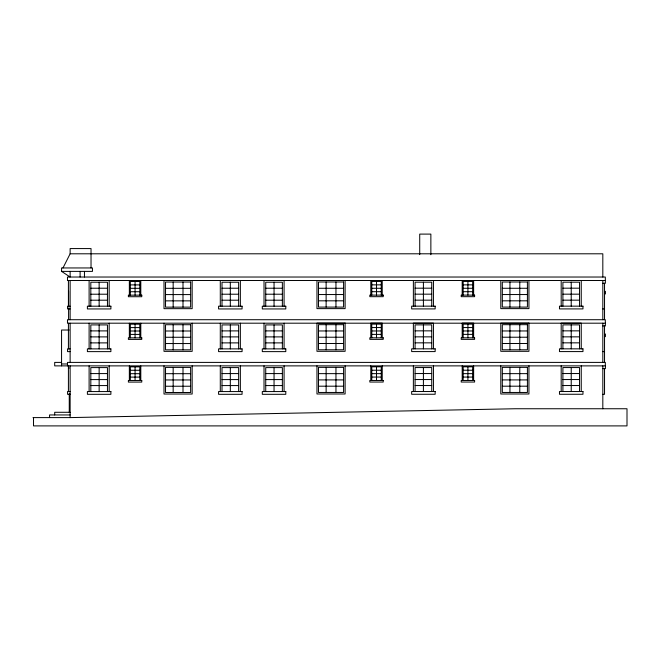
<?xml version="1.0" encoding="UTF-8"?>
<svg xmlns="http://www.w3.org/2000/svg" width="660" height="660" viewBox="0 0 660 660"><rect width="100%" height="100%" fill="white"/><g stroke="black" fill="none" stroke-linecap="round" stroke-linejoin="round"><path stroke-width="0.99" d="M62.989 267.952L70.133 253.795L70.133 248.572L91.031 248.572L91.031 267.952M33 417.599L70.133 417.599L515.279 408.746L627 408.746L627 425.898L33.511 425.898L33.511 417.599M70.133 253.795L602.819 253.795L602.819 277.027M61.562 271.384L92.458 271.384L92.458 267.952L61.562 267.952L61.562 271.384L70.133 277.027L70.133 271.384M605.393 280.508L67.477 280.508L67.477 277.027L605.311 277.027L605.393 283.255L602.819 283.255M130.333 284.905L139.813 284.905M371.778 284.864L381.257 284.864M463.171 284.864L472.651 284.864M90.824 288.222L107.456 288.222M222.007 288.222L238.639 288.222M265.733 288.222L282.364 288.222M415.09 288.181L431.722 288.181M562.906 288.181L579.538 288.181M130.333 288.321L139.813 288.321M165.528 288.313L190.633 288.313M318.491 288.272L343.588 288.272M371.778 288.28L381.257 288.28M463.171 288.28L472.651 288.28M502.318 288.272L527.414 288.272M130.333 291.736L139.813 291.736M371.778 291.695L381.257 291.695M463.171 291.695L472.651 291.695M90.824 294.212L107.456 294.212M222.007 294.212L238.639 294.212M265.733 294.212L282.364 294.212M415.09 294.17L431.722 294.17M562.906 294.17L579.538 294.17M318.491 294.541L343.588 294.541M502.318 294.541L527.414 294.541M165.528 294.583L190.633 294.583M90.824 300.201L107.456 300.201M222.007 300.201L238.639 300.201M265.733 300.201L282.364 300.201M415.09 300.16L431.722 300.16M562.906 300.16L579.538 300.16M165.528 300.861L190.633 300.861M318.491 300.82L343.588 300.82M502.318 300.82L527.414 300.82M70.133 306.199L67.559 306.199L67.559 308.938L70.133 308.938M602.819 308.938L604.535 308.938M605.393 323.194L67.477 323.194L67.477 319.712L605.311 319.712L605.393 325.941L602.819 325.941M371.778 327.55L381.257 327.55M463.171 327.55L472.651 327.55M130.333 327.591L139.813 327.591M69.184 330.025L61.562 330.025L61.562 365.879M415.09 330.858L431.722 330.858M562.906 330.858L579.538 330.858M90.824 330.899L107.456 330.899M130.333 331.007L139.813 331.007M165.528 330.998L190.633 330.998M222.007 330.899L238.639 330.899M265.733 330.899L282.364 330.899M318.491 330.957L343.588 330.957M371.778 330.965L381.257 330.965M463.171 330.965L472.651 330.965M502.318 330.957L527.414 330.957M130.333 334.422L139.813 334.422M371.778 334.381L381.257 334.381M463.171 334.381L472.651 334.381M90.824 336.897L107.456 336.897M222.007 336.897L238.639 336.897M265.733 336.897L282.364 336.897M415.09 336.856L431.722 336.856M562.906 336.856L579.538 336.856M165.528 337.268L190.633 337.268M318.491 337.227L343.588 337.227M502.318 337.227L527.414 337.227M90.824 342.887L107.456 342.887M222.007 342.887L238.639 342.887M265.733 342.887L282.364 342.887M415.09 342.845L431.722 342.845M562.906 342.845L579.538 342.845M318.491 343.505L343.588 343.505M502.318 343.505L527.414 343.505M165.528 343.546L190.633 343.546M70.133 348.884L67.559 348.884L67.559 351.623L70.133 351.623M602.819 351.623L604.535 351.623M61.562 362.398L54.697 362.398L54.697 365.879L605.393 365.879L605.393 368.626L602.819 368.626M61.562 363.974L67.477 363.974M68.409 367.991L69.259 367.991M130.333 370.276L139.813 370.276M371.778 370.235L381.257 370.235M463.171 370.235L472.651 370.235M90.824 373.585L107.456 373.585M222.007 373.585L238.639 373.585M265.733 373.585L282.364 373.585M415.09 373.543L431.722 373.543M562.906 373.543L579.538 373.543M130.333 373.692L139.813 373.692M165.528 373.684L190.633 373.684M318.491 373.642L343.588 373.642M371.778 373.651L381.257 373.651M463.171 373.651L472.651 373.651M502.318 373.642L527.414 373.642M371.778 377.066L381.257 377.066M463.171 377.066L472.651 377.066M130.333 377.108L139.813 377.108M415.09 379.541L431.722 379.541M562.906 379.541L579.538 379.541M90.824 379.582L107.456 379.582M222.007 379.582L238.639 379.582M265.733 379.582L282.364 379.582M165.528 379.954L190.633 379.954M318.491 379.912L343.588 379.912M502.318 379.912L527.414 379.912M90.824 385.572L107.456 385.572M222.007 385.572L238.639 385.572M265.733 385.572L282.364 385.572M415.09 385.531L431.722 385.531M562.906 385.531L579.538 385.531M165.528 386.232L190.633 386.232M318.491 386.191L343.588 386.191M502.318 386.191L527.414 386.191M70.133 391.57L67.559 391.57L67.559 394.309L70.133 394.309M69.259 394.168L70.133 394.168M602.819 394.309L604.535 394.309L604.535 368.626M70.133 412.286L54.697 412.286L54.697 414.942M70.133 414.942L49.558 414.942L49.558 417.599M605.393 291.274L605.393 294.022M605.393 333.96L605.393 336.707M605.311 365.879L605.311 362.398L67.477 362.398L67.477 365.879M604.535 283.255L604.535 319.712M604.535 325.941L604.535 362.398M602.819 280.508L602.819 319.712M602.819 323.194L602.819 362.398M602.819 365.879L602.819 408.746M581.254 280.467L581.254 306.158M581.254 348.843L581.254 323.152L561.19 323.152L561.19 348.843M581.254 365.838L581.254 391.528M579.538 306.158L579.538 282.183L562.906 282.183L562.906 306.158M579.538 348.843L579.538 324.868L562.906 324.868L562.906 348.843M579.538 391.528L579.538 367.554L562.906 367.554L562.906 391.528M571.222 282.183L571.222 306.158M571.222 324.868L571.222 348.843M571.222 367.554L571.222 391.528M561.19 280.467L561.19 306.158M561.19 365.838L561.19 391.528M528.94 280.467L528.94 308.624L500.791 308.624L500.791 280.467M528.94 365.838L528.94 393.987L500.791 393.987L500.791 365.838M519.783 281.993L519.783 307.098M519.783 324.679L519.783 349.784M519.783 367.364L519.783 392.461M509.949 281.993L509.949 307.098M509.949 324.679L509.949 349.784M509.949 367.364L509.949 392.461M473.632 280.467L473.632 295.111M473.632 337.796L473.632 323.152L462.198 323.152L462.198 337.796M473.632 365.838L473.632 380.482M472.651 295.111L472.651 281.449L463.171 281.449L463.171 295.111M472.651 337.796L472.651 324.134L463.171 324.134L463.171 337.796M472.651 380.482L472.651 366.811L463.171 366.811L463.171 380.482M467.915 281.449L467.915 295.111M467.915 324.134L467.915 337.796M467.915 366.811L467.915 380.482M462.198 280.467L462.198 295.111M462.198 365.838L462.198 380.482M433.438 280.467L433.438 306.158M433.438 348.843L433.438 323.152L413.374 323.152L413.374 348.843M433.438 365.838L433.438 391.528M431.722 306.158L431.722 282.183L415.09 282.183L415.09 306.158M431.722 348.843L431.722 324.868L415.09 324.868L415.09 348.843M431.722 391.528L431.722 367.554L415.09 367.554L415.09 391.528M430.864 254.727L430.864 234.102L419.719 234.102L419.719 254.628M423.406 282.183L423.406 306.158M423.406 324.868L423.406 348.843M423.406 367.554L423.406 391.528M413.374 280.467L413.374 306.158M413.374 365.838L413.374 391.528M382.231 280.467L382.231 295.111M382.231 337.796L382.231 323.152L370.796 323.152L370.796 337.796M382.231 365.838L382.231 380.482M381.257 295.111L381.257 281.449L371.778 281.449L371.778 295.111M381.257 337.796L381.257 324.134L371.778 324.134L371.778 337.796M381.257 380.482L381.257 366.811L371.778 366.811L371.778 380.482M376.513 281.449L376.513 295.111M376.513 324.134L376.513 337.796M376.513 366.811L376.513 380.482M370.796 280.467L370.796 295.111M370.796 365.838L370.796 380.482M345.114 280.467L345.114 308.624L316.965 308.624L316.965 280.467M345.114 365.838L345.114 393.987L316.965 393.987L316.965 365.838M335.957 281.993L335.957 307.098M335.957 324.679L335.957 349.784M335.957 367.364L335.957 392.461M326.123 281.993L326.123 307.098M326.123 324.679L326.123 349.784M326.123 367.364L326.123 392.461M284.08 280.508L284.08 306.199M284.08 323.194L284.08 348.884M284.08 365.879L284.08 391.57M282.364 306.199L282.364 282.224L265.733 282.224L265.733 306.199M282.364 348.884L282.364 324.91L265.733 324.91L265.733 348.884M282.364 391.57L282.364 367.595L265.733 367.595L265.733 391.57M274.048 282.224L274.048 306.199M274.048 324.91L274.048 348.884M274.048 367.595L274.048 391.57M264.016 280.508L264.016 306.199M264.016 323.194L264.016 348.884M264.016 365.879L264.016 391.57M240.355 280.508L240.355 306.199M240.355 323.194L240.355 348.884M240.355 365.879L240.355 391.57M238.639 306.199L238.639 282.224L222.007 282.224L222.007 306.199M238.639 348.884L238.639 324.91L222.007 324.91L222.007 348.884M238.639 391.57L238.639 367.595L222.007 367.595L222.007 391.57M230.323 282.224L230.323 306.199M230.323 324.91L230.323 348.884M230.323 367.595L230.323 391.57M220.291 280.508L220.291 306.199M220.291 323.194L220.291 348.884M220.291 365.879L220.291 391.57M192.159 280.508L192.159 308.665L164.002 308.665L164.002 280.508M192.159 323.194L192.159 351.351L164.002 351.351L164.002 323.194M192.159 365.879L192.159 394.028L164.002 394.028L164.002 365.879M183.001 282.034L183.001 307.139M183.001 324.72L183.001 349.825M183.001 367.405L183.001 392.502M173.159 282.034L173.159 307.139M173.159 324.72L173.159 349.825M173.159 367.405L173.159 392.502M140.794 280.508L140.794 295.152M140.794 323.194L140.794 337.837M140.794 365.879L140.794 380.523M139.813 295.152L139.813 281.49L130.333 281.49L130.333 295.152M139.813 337.837L139.813 324.175L130.333 324.175L130.333 337.837M139.813 380.523L139.813 366.853L130.333 366.853L130.333 380.523M135.069 281.49L135.069 295.152M135.069 324.175L135.069 337.837M135.069 366.853L135.069 380.523M129.352 280.508L129.352 295.152M129.352 323.194L129.352 337.837M129.352 365.879L129.352 380.523M109.172 280.508L109.172 306.199M109.172 323.194L109.172 348.884M109.172 365.879L109.172 391.57M107.456 306.199L107.456 282.224L90.824 282.224L90.824 306.199M107.456 348.884L107.456 324.91L90.824 324.91L90.824 348.884M107.456 391.57L107.456 367.595L90.824 367.595L90.824 391.57M99.14 282.224L99.14 306.199M99.14 324.91L99.14 348.884M99.14 367.595L99.14 391.57M89.108 280.508L89.108 306.199M89.108 323.194L89.108 348.884M89.108 365.879L89.108 391.57M84.455 271.384L84.455 277.027M80.099 271.384L80.099 277.027M70.133 280.508L70.133 319.712M70.133 323.194L70.133 362.398M70.133 365.879L70.133 417.599M69.259 393.739L69.259 412.286M68.59 291.241L68.59 306.999M68.59 308.525L68.59 319.712M68.417 280.508L68.417 306.199M68.417 323.194L68.417 348.884M68.417 365.879L68.417 391.57M190.633 282.034L165.528 282.034L165.528 307.139L190.633 307.139L190.633 282.034M343.588 281.993L318.491 281.993L318.491 307.098L343.588 307.098L343.588 281.993M527.414 281.993L502.318 281.993L502.318 307.098L527.414 307.098L527.414 281.993M383.212 295.111L369.823 295.111L369.823 296.678L383.212 296.678L383.212 295.111M474.606 295.111L461.216 295.111L461.216 296.678L474.606 296.678L474.606 295.111M141.768 295.152L128.378 295.152L128.378 296.719L141.768 296.719L141.768 295.152M110.888 306.199L87.392 306.199L87.392 308.938L110.888 308.938L110.888 306.199M242.071 306.199L218.575 306.199L218.575 308.938L242.071 308.938L242.071 306.199M285.796 306.199L262.3 306.199L262.3 308.938L285.796 308.938L285.796 306.199M435.154 306.158L411.659 306.158L411.659 308.905L435.154 308.905L435.154 306.158M582.97 306.158L559.474 306.158L559.474 308.905L582.97 308.905L582.97 306.158M345.114 323.152L316.965 323.152L316.965 351.31L345.114 351.31L345.114 323.152M528.94 323.152L500.791 323.152L500.791 351.31L528.94 351.31L528.94 323.152M343.588 324.679L318.491 324.679L318.491 349.784L343.588 349.784L343.588 324.679M527.414 324.679L502.318 324.679L502.318 349.784L527.414 349.784L527.414 324.679M190.633 324.72L165.528 324.72L165.528 349.825L190.633 349.825L190.633 324.72M141.768 337.837L128.378 337.837L128.378 339.397L141.768 339.397L141.768 337.837M383.212 337.796L369.823 337.796L369.823 339.364L383.212 339.364L383.212 337.796M474.606 337.796L461.216 337.796L461.216 339.364L474.606 339.364L474.606 337.796M110.888 348.884L87.392 348.884L87.392 351.623L110.888 351.623L110.888 348.884M242.071 348.884L218.575 348.884L218.575 351.623L242.071 351.623L242.071 348.884M285.796 348.884L262.3 348.884L262.3 351.623L285.796 351.623L285.796 348.884M435.154 348.843L411.659 348.843L411.659 351.582L435.154 351.582L435.154 348.843M582.97 348.843L559.474 348.843L559.474 351.582L582.97 351.582L582.97 348.843M190.633 367.405L165.528 367.405L165.528 392.502L190.633 392.502L190.633 367.405M343.588 367.364L318.491 367.364L318.491 392.461L343.588 392.461L343.588 367.364M527.414 367.364L502.318 367.364L502.318 392.461L527.414 392.461L527.414 367.364M383.212 380.482L369.823 380.482L369.823 382.041L383.212 382.041L383.212 380.482M474.606 380.482L461.216 380.482L461.216 382.041L474.606 382.041L474.606 380.482M141.768 380.523L128.378 380.523L128.378 382.082L141.768 382.082L141.768 380.523M110.888 391.57L87.392 391.57L87.392 394.309L110.888 394.309L110.888 391.57M242.071 391.57L218.575 391.57L218.575 394.309L242.071 394.309L242.071 391.57M285.796 391.57L262.3 391.57L262.3 394.309L285.796 394.309L285.796 391.57M435.154 391.528L411.659 391.528L411.659 394.267L435.154 394.267L435.154 391.528M582.97 391.528L559.474 391.528L559.474 394.267L582.97 394.267L582.97 391.528"/></g></svg>
